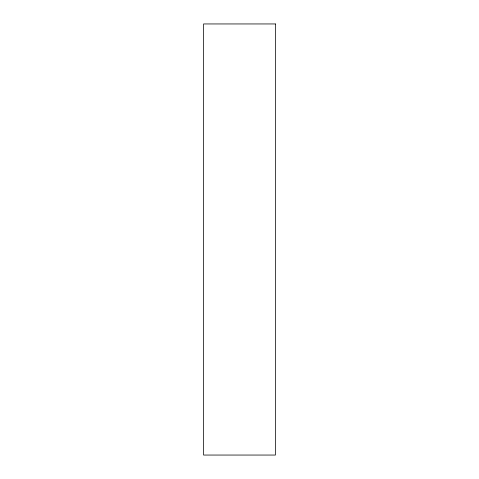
<?xml version="1.0" encoding="UTF-8"?>
<svg xmlns="http://www.w3.org/2000/svg" width="479" height="479" viewBox="0 0 479 479"><rect width="100%" height="100%" fill="white"/><g stroke="black" fill="none" stroke-linecap="round" stroke-linejoin="round"><path stroke-width="0.72" d="M275.425 23.95L203.575 23.95L203.575 455.05L275.425 455.05L275.425 23.95"/></g></svg>
